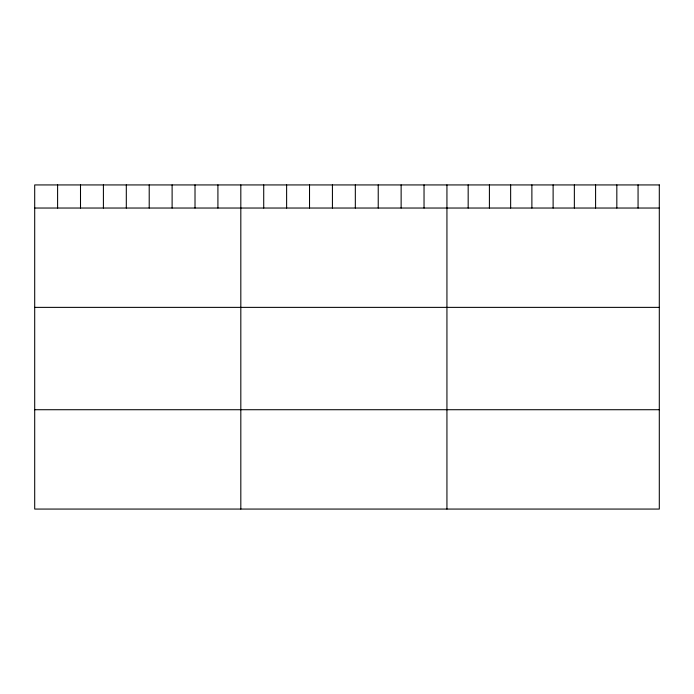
<?xml version="1.0" encoding="UTF-8"?>
<svg xmlns="http://www.w3.org/2000/svg" width="694" height="694" viewBox="0 0 694 694"><rect width="100%" height="100%" fill="white"/><g stroke="black" fill="none" stroke-linecap="round" stroke-linejoin="round"><path stroke-width="1.04" d="M34.7 208.035L659.3 208.035M34.7 307.373L659.3 307.373M34.7 409.72L659.3 409.72M638.064 184.934L638.064 208.035M616.827 184.934L616.827 208.035M595.591 184.934L595.591 208.035M574.354 184.934L574.354 208.035M553.118 184.934L553.118 208.035M531.882 184.934L531.882 208.035M510.645 184.934L510.645 208.035M489.409 184.934L489.409 208.035M468.172 184.934L468.172 208.035M446.936 184.934L446.936 509.066M424.034 184.934L424.034 208.035M401.132 184.934L401.132 208.035M378.23 184.934L378.23 208.035M355.328 184.934L355.328 208.035M332.426 184.934L332.426 208.035M309.524 184.934L309.524 208.035M286.622 184.934L286.622 208.035M263.72 184.934L263.72 208.035M240.818 184.934L240.818 509.066M217.916 184.934L217.916 208.035M195.014 184.934L195.014 208.035M172.112 184.934L172.112 208.035M149.21 184.934L149.21 208.035M126.308 184.934L126.308 208.035M103.406 184.934L103.406 208.035M80.504 184.934L80.504 208.035M57.602 184.934L57.602 208.035M659.3 184.934L34.7 184.934L34.7 509.066L659.3 509.066L659.3 184.934"/></g></svg>
